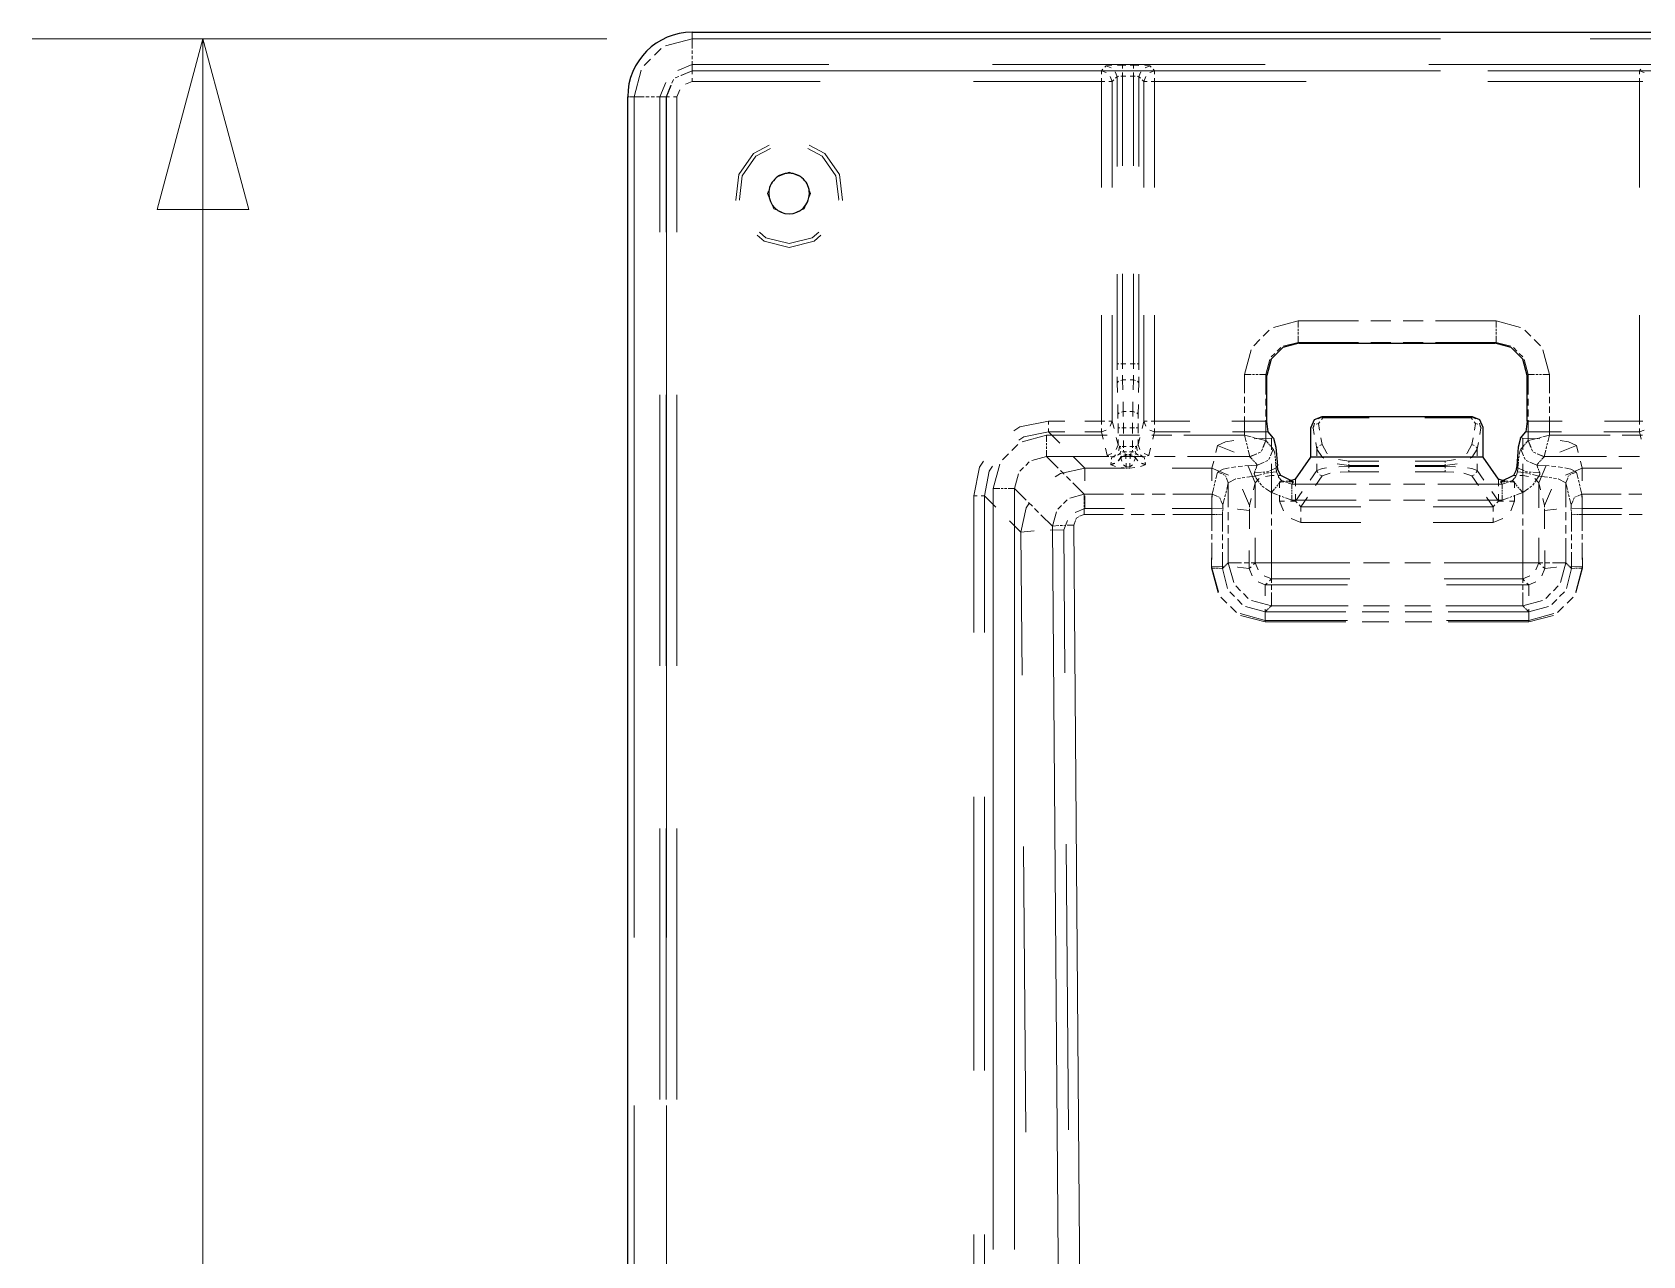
# Model space of a CAD drawing. Header units: millimetres. Extents: x 0 to 1989, y -338 to 950.
# Drawn here: x 6.5 to 156.2, y 786.3 to 900.1 of the extents above; entities that cross this region are included whole.
import ezdxf

# ---------------------------------------------------------------- set-up
doc = ezdxf.new("R2010")
doc.units = ezdxf.units.MM
doc.layers.add('DETAIL', color=8, linetype='Continuous')
doc.layers.add('FINE', color=9, linetype='Continuous')

msp = doc.modelspace()

# ---------------------------------------------------------------- linework, layer by layer
at = {"layer": 'DETAIL', "lineweight": 25}
for p, q in [((67.81, 900.08), (1203.81, 900.08)), ((61.81, 128.08), (61.81, 894.08)), ((124.2, 871.16), (142.42, 871.16)), ((121.22, 863.91), (121.22, 868.18)), ((145.4, 863.91), (145.4, 868.18)), ((121.33, 862.92), (121.22, 863.91)), ((145.4, 863.91), (145.29, 862.92)), ((121.83, 862.34), (121.33, 862.92)), ((125.31, 860.58), (125.31, 863.33)), ((141.31, 860.58), (141.31, 863.33)), ((144.79, 862.34), (145.29, 862.92)), ((123.88, 858.52), (125.31, 860.58)), ((141.31, 860.58), (125.31, 860.58)), ((142.74, 858.52), (141.31, 860.58)), ((123.68, 858.29), (122.5, 858.87)), ((123.88, 858.52), (123.29, 858.34)), ((143.33, 858.34), (142.74, 858.52)), ((144.12, 858.87), (142.94, 858.29))]:
    msp.add_line(p, q, dxfattribs=at)
msp.add_lwpolyline([(67.81, 900.08, 0.41421), (61.81, 894.08)], format="xyb", dxfattribs=at)
msp.add_lwpolyline([(76.81, 883.2, 0.414193), (78.7, 885.08, 0.414234), (76.81, 886.97, 0.414218), (74.92, 885.08, 0.414209)], format="xyb", close=True, dxfattribs=at)
for points in [[(124.2, 871.16), (122.71, 870.76), (121.62, 869.67), (121.22, 868.18)], [(145.4, 868.18), (145, 869.67), (143.91, 870.76), (142.42, 871.16)], [(140.31, 864.33), (126.32, 864.33), (125.6, 864.04), (125.31, 863.33)], [(141.31, 863.33), (141.02, 864.04), (140.31, 864.33)], [(121.83, 862.34), (122.06, 861.49), (122.19, 859.76)], [(144.79, 862.34), (144.56, 861.49), (144.43, 859.76), (144.34, 859.29), (144.12, 858.87)], [(122.5, 858.87), (122.45, 858.96), (122.24, 859.42), (122.19, 859.76)]]:
    msp.add_lwpolyline(points, dxfattribs=at)
at = {"layer": 'FINE', "lineweight": 9}
for p, q in [((67.81, 900.08), (67.81, 899.9)), ((67.81, 899.86), (67.81, 899.8)), ((67.81, 899.76), (67.81, 899.7)), ((67.81, 899.67), (67.81, 899.48)), ((59.87, 899.48), (6.47, 899.48)), ((22.34, 122.68), (22.34, 899.48)), ((64.3, 897.95), (64.91, 898.56)), ((65.33, 898.82), (67.81, 899.48)), ((67.81, 899.48), (137.36, 899.48)), ((67.81, 898.08), (67.81, 898.38)), ((151.27, 899.48), (174.46, 899.48)), ((63.33, 896.98), (63.94, 897.59)), ((67.81, 897.08), (66.48, 896.53)), ((67.81, 897.59), (67.81, 897.89)), ((67.81, 896.49), (67.81, 897.4)), ((67.81, 896.9), (67.81, 897.08)), ((67.81, 897.08), (80.49, 897.08)), ((95.7, 897.08), (121.06, 897.08)), ((106.29, 896.96), (106.15, 896.82)), ((106.74, 896.78), (106.29, 896.96)), ((107.79, 897.01), (107.32, 897)), ((108.12, 897.01), (107.79, 897.01)), ((108.83, 897.01), (108.5, 897.01)), ((109.3, 897), (108.83, 897.01)), ((109.89, 896.78), (110.33, 896.96)), ((110.47, 896.82), (110.33, 896.96)), ((136.27, 897.08), (161.63, 897.08)), ((155.98, 896.65), (155.84, 896.5)), ((62.41, 894.08), (63.07, 896.56)), ((65.36, 895.41), (64.81, 894.08)), ((65.83, 895.15), (65.39, 894.08)), ((65.84, 895.12), (65.41, 894.08)), ((66.07, 895.68), (65.92, 895.33)), ((66.56, 895.97), (66.21, 895.83)), ((67.81, 896.5), (66.74, 896.06)), ((67.81, 896.49), (66.77, 896.06)), ((67.18, 895.24), (67.81, 895.51)), ((137.36, 896.49), (67.81, 896.49)), ((67.81, 895.82), (67.81, 895.51)), ((67.81, 895.51), (79.69, 895.51)), ((105.84, 896.5), (106.28, 896.32)), ((105.84, 895.82), (105.84, 895.51)), ((105.84, 895.51), (106.15, 895.51)), ((106.65, 895.95), (106.84, 895.51)), ((107.29, 895.96), (107.11, 896.4)), ((107.15, 895.82), (107.29, 895.96)), ((107.29, 895.96), (107.45, 895.98)), ((107.29, 895.96), (107.29, 887.61)), ((107.64, 896), (107.79, 896.01)), ((107.79, 896.01), (107.79, 896.32)), ((108.5, 896.01), (108.83, 896.01)), ((108.83, 896.01), (108.83, 896.32)), ((108.83, 896.01), (108.83, 887.65)), ((108.83, 896.01), (108.98, 896)), ((109.17, 895.98), (109.33, 895.96)), ((109.33, 895.96), (109.51, 896.4)), ((109.33, 895.96), (109.47, 895.82)), ((109.33, 887.61), (109.33, 895.96)), ((109.64, 895.65), (109.78, 895.51)), ((109.78, 895.51), (109.97, 895.95)), ((109.78, 895.51), (109.78, 885.63)), ((110.34, 896.32), (110.78, 896.5)), ((110.47, 895.51), (110.78, 895.51)), ((110.78, 895.51), (110.78, 895.82)), ((110.78, 895.51), (124.86, 895.51)), ((110.78, 885.63), (110.78, 895.51)), ((155.84, 896.5), (141.76, 896.5)), ((174.46, 896.49), (151.27, 896.49)), ((155.84, 896.5), (156.28, 896.32)), ((155.84, 895.82), (155.84, 895.51)), ((155.84, 895.51), (156.15, 895.51)), ((61.99, 894.08), (61.81, 894.08)), ((62.09, 894.08), (62.03, 894.08)), ((62.19, 894.08), (62.13, 894.08)), ((63.51, 894.08), (63.82, 894.08)), ((64, 894.08), (64.3, 894.08)), ((64.49, 894.08), (65.41, 894.08)), ((64.81, 894.08), (64.99, 894.08)), ((64.81, 881.48), (64.81, 894.08)), ((65.21, 894.08), (65.39, 894.08)), ((65.39, 894.08), (65.39, 881.48)), ((65.41, 894.08), (65.41, 815.92)), ((66.39, 894.08), (66.07, 894.08)), ((66.39, 894.08), (66.65, 894.71)), ((66.39, 881.48), (66.39, 894.08)), ((76.81, 887.08), (75.63, 886.59)), ((77.99, 886.59), (76.81, 887.08)), ((107.29, 877.59), (107.29, 869.25)), ((107.79, 869.25), (107.79, 877.61)), ((108.83, 877.61), (108.83, 869.25)), ((109.33, 869.25), (109.33, 877.59)), ((106.84, 863.91), (106.84, 873.78)), ((109.78, 873.78), (109.78, 863.91)), ((121.83, 872.63), (124.11, 873.24)), ((124.11, 873.24), (124.11, 872.63)), ((124.11, 873.24), (129.74, 873.24)), ((130.87, 873.24), (132.75, 873.24)), ((133.87, 873.24), (135.75, 873.24)), ((136.88, 873.24), (142.51, 873.24)), ((142.51, 873.24), (142.51, 872.63)), ((142.51, 873.24), (144.8, 872.63)), ((119.99, 870.94), (120.55, 871.5)), ((120.88, 871.83), (121.44, 872.39)), ((124.11, 871.25), (122.73, 870.9)), ((124.11, 872.51), (124.11, 872.3)), ((124.11, 872.18), (124.11, 871.98)), ((124.11, 871.86), (124.11, 871.25)), ((124.13, 871.22), (124.11, 871.25)), ((129.74, 871.25), (124.11, 871.25)), ((124.15, 871.21), (124.14, 871.22)), ((124.16, 871.19), (124.16, 871.2)), ((124.2, 871.16), (124.17, 871.19)), ((132.75, 871.25), (130.87, 871.25)), ((135.75, 871.25), (133.87, 871.25)), ((142.51, 871.25), (136.88, 871.25)), ((142.45, 871.19), (142.42, 871.16)), ((142.47, 871.2), (142.46, 871.19)), ((142.48, 871.22), (142.47, 871.21)), ((142.51, 871.25), (142.49, 871.22)), ((142.51, 872.51), (142.51, 872.3)), ((142.51, 872.18), (142.51, 871.98)), ((142.51, 871.86), (142.51, 871.25)), ((143.89, 870.9), (142.51, 871.25)), ((145.18, 872.39), (145.74, 871.83)), ((146.07, 871.5), (146.63, 870.94)), ((119.14, 868.27), (119.75, 870.56)), ((121.96, 870.22), (121.62, 869.89)), ((122.5, 870.76), (122.16, 870.42)), ((144.46, 870.42), (144.13, 870.76)), ((145, 869.89), (144.66, 870.22)), ((146.87, 870.56), (147.48, 868.27)), ((107.29, 869.25), (107.3, 868.7)), ((107.64, 869.25), (107.79, 869.25)), ((107.8, 868.78), (107.79, 869.25)), ((108.12, 869.25), (107.79, 869.25)), ((107.81, 867.75), (107.8, 868.21)), ((108.83, 869.25), (108.5, 869.25)), ((108.82, 868.21), (108.81, 867.75)), ((108.83, 869.25), (108.82, 868.78)), ((108.83, 869.25), (108.98, 869.25)), ((109.32, 868.7), (109.33, 869.25)), ((119.14, 868.27), (119.75, 868.27)), ((119.14, 866.54), (119.14, 868.27)), ((119.87, 868.27), (120.08, 868.27)), ((120.2, 868.27), (120.4, 868.27)), ((120.52, 868.27), (121.13, 868.27)), ((121.48, 869.65), (121.13, 868.27)), ((121.13, 868.27), (121.16, 868.25)), ((121.13, 868.27), (121.13, 866.39)), ((121.16, 868.24), (121.17, 868.23)), ((121.18, 868.23), (121.19, 868.22)), ((121.19, 868.21), (121.22, 868.18)), ((145.49, 868.27), (145.14, 869.65)), ((145.4, 868.18), (145.43, 868.21)), ((145.43, 868.22), (145.44, 868.23)), ((145.45, 868.23), (145.46, 868.24)), ((145.46, 868.25), (145.49, 868.27)), ((145.49, 868.27), (146.1, 868.27)), ((145.49, 866.39), (145.49, 868.27)), ((146.22, 868.27), (146.42, 868.27)), ((146.54, 868.27), (146.75, 868.27)), ((146.87, 868.27), (147.48, 868.27)), ((147.48, 868.27), (147.48, 866.54)), ((107.3, 868.04), (107.31, 867.5)), ((107.31, 867.5), (107.43, 867.63)), ((107.31, 867.5), (107.33, 866.58)), ((107.63, 867.71), (107.81, 867.75)), ((108.81, 867.75), (108.99, 867.71)), ((109.19, 867.63), (109.31, 867.5)), ((64.81, 841.17), (64.81, 866.36)), ((65.39, 866.36), (65.39, 841.17)), ((66.39, 841.17), (66.39, 866.36)), ((107.35, 865.48), (107.37, 864.56)), ((108.77, 865.73), (108.75, 864.81)), ((119.14, 865.61), (119.14, 866.19)), ((119.14, 864.69), (119.14, 865.27)), ((121.13, 866.01), (121.13, 865.38)), ((145.49, 865.38), (145.49, 866.01)), ((147.48, 866.19), (147.48, 865.61)), ((147.48, 865.27), (147.48, 864.69)), ((100.91, 863.6), (100.91, 863.91)), ((102.45, 863.91), (100.91, 863.91)), ((105.84, 863.91), (105.84, 863.6)), ((105.84, 863.91), (106.15, 863.91)), ((106.65, 863.47), (106.84, 863.91)), ((107.01, 863.23), (106.84, 863.91)), ((107.37, 864.56), (107.49, 864.7)), ((107.37, 864.56), (107.37, 864.17)), ((107.38, 863.7), (107.38, 863.31)), ((107.69, 864.77), (107.87, 864.81)), ((107.87, 864.34), (107.87, 864.81)), ((107.88, 863.31), (107.88, 863.78)), ((108.75, 864.81), (108.48, 864.81)), ((108.74, 863.78), (108.74, 863.31)), ((108.75, 864.81), (108.75, 864.34)), ((108.75, 864.81), (108.93, 864.77)), ((109.13, 864.7), (109.25, 864.56)), ((109.78, 863.91), (109.61, 863.23)), ((109.78, 863.91), (109.97, 863.47)), ((110.47, 863.91), (110.78, 863.91)), ((110.78, 863.6), (110.78, 863.91)), ((121.22, 863.91), (117.96, 863.91)), ((119.14, 862.61), (119.14, 864.34)), ((121.13, 865), (121.13, 864.37)), ((126.01, 863.71), (125.81, 863.64)), ((125.99, 864.13), (126.42, 864.32)), ((126.14, 863.87), (126.01, 863.71)), ((126.11, 863.1), (126.01, 863.71)), ((126.42, 864.23), (126.29, 864.07)), ((126.35, 864.33), (126.32, 864.33)), ((126.42, 864.32), (126.39, 864.32)), ((130.73, 864.32), (126.42, 864.32)), ((126.42, 864.23), (126.42, 864.25)), ((126.42, 864.23), (130.73, 864.23)), ((140.2, 864.32), (135.89, 864.32)), ((135.89, 864.23), (140.2, 864.23)), ((140.23, 864.32), (140.2, 864.32)), ((140.63, 864.13), (140.2, 864.32)), ((140.2, 864.23), (140.2, 864.25)), ((140.33, 864.07), (140.2, 864.23)), ((140.31, 864.33), (140.27, 864.33)), ((140.61, 863.71), (140.48, 863.87)), ((140.61, 863.71), (140.51, 863.1)), ((140.81, 863.64), (140.61, 863.71)), ((141.11, 863.31), (140.97, 863.75)), ((148.66, 863.91), (145.4, 863.91)), ((145.49, 864.37), (145.49, 865)), ((155.84, 863.91), (155.84, 863.6)), ((155.84, 863.91), (156.15, 863.91)), ((98.47, 862), (100.74, 862.61)), ((100.74, 862.61), (100.74, 862)), ((100.74, 862.61), (106.38, 862.61)), ((100.91, 862.92), (100.91, 863.23)), ((101.97, 861.87), (100.91, 862.92)), ((100.91, 862.92), (102.45, 862.92)), ((104.3, 862.92), (105.84, 862.92)), ((105.84, 863.23), (105.84, 862.92)), ((105.84, 862.92), (106.28, 863.1)), ((105.84, 862.92), (106.01, 862.24)), ((107.38, 861.72), (107.21, 862.41)), ((107.38, 863.31), (107.38, 862.81)), ((107.38, 862.22), (107.38, 861.72)), ((107.5, 862.61), (109.38, 862.61)), ((107.88, 863.31), (107.72, 863.31)), ((107.88, 862.77), (107.88, 863.31)), ((107.88, 863.31), (108.15, 863.31)), ((108.47, 863.31), (108.74, 863.31)), ((108.74, 863.31), (108.74, 862.77)), ((108.74, 863.31), (108.9, 863.31)), ((109.41, 862.41), (109.24, 861.72)), ((109.24, 861.72), (109.24, 862.22)), ((110.34, 863.1), (110.78, 862.92)), ((110.51, 862.61), (112.38, 862.61)), ((110.61, 862.24), (110.78, 862.92)), ((110.78, 862.92), (110.78, 863.23)), ((110.78, 862.92), (114.08, 862.92)), ((113.51, 862.61), (119.14, 862.61)), ((118.03, 862.92), (121.33, 862.92)), ((119.14, 862.61), (119.75, 862.46)), ((119.14, 862.61), (119.3, 862)), ((119.87, 862.42), (120.07, 862.37)), ((121.63, 862.34), (120.04, 862.28)), ((120.2, 862.34), (120.4, 862.29)), ((120.52, 862.26), (121.12, 862.11)), ((121.63, 862.34), (121.63, 861.26)), ((121.69, 862.34), (121.63, 862.34)), ((121.83, 862.34), (121.77, 862.34)), ((125.31, 863.33), (125.37, 863.32)), ((126.35, 861.74), (126.24, 862.36)), ((140.38, 862.36), (140.27, 861.74)), ((141, 862.69), (141.11, 863.31)), ((141.11, 863.31), (141.01, 863.49)), ((141.11, 863.31), (141.17, 863.31)), ((141.25, 863.32), (141.31, 863.33)), ((144.85, 862.34), (144.79, 862.34)), ((144.99, 862.34), (144.93, 862.34)), ((144.99, 862.34), (144.99, 861.26)), ((146.58, 862.28), (144.99, 862.34)), ((145.29, 862.92), (148.59, 862.92)), ((146.22, 862.29), (146.43, 862.34)), ((146.55, 862.37), (146.75, 862.42)), ((146.87, 862.46), (147.48, 862.61)), ((147.32, 862), (147.48, 862.61)), ((152.54, 862.92), (155.84, 862.92)), ((154.24, 862.61), (156.11, 862.61)), ((155.84, 863.23), (155.84, 862.92)), ((155.84, 862.92), (156.28, 863.1)), ((155.84, 862.92), (156.01, 862.24)), ((96.63, 860.32), (97.19, 860.88)), ((97.52, 861.21), (98.08, 861.76)), ((100.74, 861.88), (100.74, 861.68)), ((100.74, 861.56), (100.74, 861.35)), ((100.74, 861.23), (100.74, 860.63)), ((106.21, 861.42), (106.38, 860.73)), ((106.38, 860.73), (106.82, 860.92)), ((106.38, 860.73), (106.51, 860.69)), ((107.2, 861.29), (107.38, 861.72)), ((107.43, 861.68), (107.38, 861.72)), ((107.53, 861.58), (107.48, 861.63)), ((107.64, 861.58), (107.53, 861.58)), ((107.65, 860.99), (107.54, 860.92)), ((107.57, 860.79), (107.54, 860.92)), ((107.88, 861.58), (107.77, 861.58)), ((107.91, 861.08), (107.79, 861.06)), ((107.89, 861.43), (107.88, 861.58)), ((107.91, 861.08), (107.9, 861.24)), ((107.97, 861), (107.91, 861.08)), ((107.91, 861.08), (108.16, 861.08)), ((108.08, 860.83), (107.91, 860.77)), ((107.92, 860.72), (108.08, 860.76)), ((108.08, 860.83), (108.03, 860.91)), ((108.23, 860.83), (108.08, 860.83)), ((108.08, 860.83), (108.08, 860.81)), ((108.08, 860.78), (108.08, 860.76)), ((108.11, 860.42), (108.08, 860.76)), ((108.08, 860.76), (108.23, 860.76)), ((108.54, 860.83), (108.39, 860.83)), ((108.39, 860.76), (108.54, 860.76)), ((108.46, 861.08), (108.71, 861.08)), ((108.74, 861.58), (108.47, 861.58)), ((108.54, 860.76), (108.52, 860.42)), ((108.59, 860.91), (108.54, 860.83)), ((108.71, 860.77), (108.54, 860.83)), ((108.54, 860.83), (108.54, 860.81)), ((108.54, 860.78), (108.54, 860.76)), ((108.7, 860.72), (108.54, 860.76)), ((108.71, 861.08), (108.65, 861)), ((108.72, 861.24), (108.71, 861.08)), ((108.83, 861.06), (108.71, 861.08)), ((108.74, 861.58), (108.73, 861.43)), ((108.74, 862.12), (108.74, 861.58)), ((108.74, 861.58), (108.85, 861.58)), ((109.08, 860.92), (108.97, 860.99)), ((108.98, 861.58), (109.09, 861.58)), ((109.08, 860.92), (109.05, 860.79)), ((109.14, 861.63), (109.09, 861.58)), ((109.24, 861.72), (109.19, 861.68)), ((109.24, 861.72), (109.42, 861.29)), ((109.8, 860.92), (110.24, 860.73)), ((110.11, 860.69), (110.24, 860.73)), ((110.24, 860.73), (110.41, 861.42)), ((116.63, 861.66), (116.47, 861)), ((116.63, 861.66), (118.17, 861.03)), ((119.33, 861.88), (119.38, 861.68)), ((119.41, 861.56), (119.46, 861.35)), ((119.49, 861.23), (119.64, 860.63)), ((119.64, 860.63), (120.28, 860.9)), ((120.28, 860.9), (119.64, 860.62)), ((120.4, 860.95), (120.62, 861.04)), ((120.62, 861.04), (120.41, 860.95)), ((120.71, 861.13), (120.8, 861.35)), ((120.8, 861.34), (120.71, 861.13)), ((121.13, 862.11), (120.86, 861.47)), ((121.13, 862.11), (121.13, 862.11)), ((121.38, 861.82), (121.45, 861.74)), ((121.49, 861.69), (121.56, 861.61)), ((121.81, 861.33), (121.54, 860.69)), ((121.6, 861.57), (121.81, 861.33)), ((125.96, 861.52), (125.86, 861.33)), ((126.35, 861.74), (126.15, 861.67)), ((140.47, 861.67), (140.27, 861.74)), ((140.76, 861.33), (140.66, 861.52)), ((140.76, 861.33), (140.87, 861.95)), ((140.76, 860.7), (140.76, 861.33)), ((144.62, 860.52), (144.65, 860.7)), ((144.81, 861.33), (145.02, 861.57)), ((145.08, 860.69), (144.81, 861.33)), ((145.06, 861.61), (145.13, 861.69)), ((145.17, 861.74), (145.24, 861.82)), ((145.49, 862.11), (145.49, 862.11)), ((145.49, 862.11), (145.5, 862.11)), ((145.76, 861.47), (145.49, 862.11)), ((145.91, 861.13), (145.82, 861.35)), ((145.91, 861.13), (145.82, 861.34)), ((146.22, 860.95), (146, 861.04)), ((146.21, 860.95), (146, 861.04)), ((146.98, 860.63), (146.34, 860.9)), ((146.98, 860.62), (146.34, 860.9)), ((146.98, 860.63), (147.13, 861.23)), ((147.16, 861.35), (147.21, 861.56)), ((147.24, 861.68), (147.29, 861.88)), ((149.99, 861.66), (148.45, 861.03)), ((150.15, 861), (149.99, 861.66)), ((95.79, 857.66), (96.4, 859.93)), ((98.6, 859.6), (98.26, 859.27)), ((99.13, 860.14), (98.8, 859.8)), ((100.74, 860.63), (99.37, 860.28)), ((102.03, 859.34), (102.38, 858.98)), ((104.29, 859.54), (103.23, 860.6)), ((104.29, 858.38), (104.29, 859.54)), ((107.98, 859.54), (104.29, 859.54)), ((106.67, 860.64), (106.8, 860.6)), ((106.73, 860.12), (106.7, 859.91)), ((106.7, 859.91), (107.05, 860.01)), ((106.7, 859.91), (106.71, 859.89)), ((106.72, 859.88), (106.73, 859.87)), ((106.73, 859.87), (107.07, 859.98)), ((106.73, 859.87), (107.16, 859.7)), ((106.8, 860.6), (106.77, 860.38)), ((107.39, 860.24), (107.62, 860.52)), ((107.41, 860.22), (107.63, 860.5)), ((107.62, 860.52), (107.6, 860.64)), ((107.74, 860.66), (107.62, 860.52)), ((107.63, 860.51), (107.62, 860.52)), ((107.63, 860.5), (107.75, 860.62)), ((107.63, 860.5), (107.63, 860.51)), ((107.75, 860.21), (107.63, 860.5)), ((109.61, 860.63), (107.68, 860.63)), ((107.69, 859.6), (108.15, 859.55)), ((108.15, 859.67), (107.9, 859.87)), ((108.15, 859.67), (108.13, 860.01)), ((108.15, 859.63), (108.15, 859.67)), ((108.25, 859.67), (108.15, 859.67)), ((108.15, 859.55), (108.15, 859.59)), ((108.15, 859.55), (108.25, 859.55)), ((108.37, 859.55), (108.47, 859.55)), ((108.72, 859.87), (108.47, 859.67)), ((108.47, 859.63), (108.47, 859.67)), ((108.47, 859.55), (108.93, 859.6)), ((108.47, 859.55), (108.47, 859.59)), ((108.99, 860.5), (108.87, 860.62)), ((108.99, 860.5), (108.87, 860.21)), ((109, 860.52), (108.88, 860.66)), ((108.99, 860.51), (108.99, 860.5)), ((109.21, 860.22), (108.99, 860.5)), ((109.02, 860.64), (109, 860.52)), ((109, 860.52), (109.23, 860.24)), ((109, 860.52), (109, 860.51)), ((109.46, 859.7), (109.89, 859.87)), ((109.89, 859.87), (109.55, 859.98)), ((109.57, 860.01), (109.92, 859.91)), ((109.82, 860.6), (109.95, 860.64)), ((109.85, 860.38), (109.82, 860.6)), ((109.92, 859.91), (109.89, 860.12)), ((109.89, 859.87), (109.9, 859.88)), ((109.92, 859.89), (109.92, 859.91)), ((112.7, 860.63), (110.77, 860.63)), ((116.11, 859.54), (112.42, 859.54)), ((119.64, 860.63), (113.85, 860.63)), ((116.27, 860.21), (116.11, 859.54)), ((116.11, 859.54), (117.65, 858.91)), ((116.48, 858.56), (116.63, 859.19)), ((116.63, 859.19), (117.07, 859.01)), ((117.94, 859.61), (118.32, 859.68)), ((118.55, 859.71), (118.94, 859.74)), ((119.17, 859.76), (120.33, 859.84)), ((119.49, 859.73), (120.13, 858.2)), ((119.85, 860.38), (119.64, 860.62)), ((119.96, 860.26), (119.89, 860.34)), ((120.07, 860.13), (120, 860.21)), ((120.33, 859.84), (120.12, 860.08)), ((120.15, 859.39), (120.17, 859.46)), ((120.96, 860.11), (120.33, 859.84)), ((121.04, 859.19), (120.83, 859.18)), ((121.31, 860.26), (121.09, 860.17)), ((121.49, 860.56), (121.4, 860.35)), ((122.07, 859.59), (121.5, 859.29)), ((122.12, 859.2), (121.5, 859.14)), ((121.63, 859.96), (121.63, 858.87)), ((122.01, 860.42), (122.02, 860.24)), ((122.11, 859.64), (122.07, 859.59)), ((122.08, 859.45), (122.09, 859.41)), ((122.09, 859.38), (122.1, 859.34)), ((122.1, 859.32), (122.12, 859.2)), ((122.13, 859.67), (122.11, 859.65)), ((122.12, 859.2), (122.23, 858.94)), ((122.15, 859.7), (122.13, 859.68)), ((122.19, 859.76), (122.15, 859.71)), ((125.86, 859.32), (125.24, 858.44)), ((125.86, 859.95), (125.86, 859.32)), ((125.95, 859.11), (125.86, 859.32)), ((127.74, 859.95), (128.83, 859.79)), ((128.83, 860.2), (127.87, 860.37)), ((128.83, 859.71), (127.89, 859.68)), ((128.04, 859.17), (128.83, 859.22)), ((131.63, 860.2), (128.83, 860.2)), ((128.83, 860.08), (128.83, 860.2)), ((128.83, 859.79), (128.83, 859.92)), ((128.83, 859.71), (128.83, 859.74)), ((131.63, 859.71), (128.83, 859.71)), ((128.83, 859.56), (128.83, 859.71)), ((128.83, 859.22), (128.83, 859.37)), ((128.83, 859.22), (131.63, 859.22)), ((137.79, 860.2), (134.99, 860.2)), ((134.99, 859.79), (137.79, 859.79)), ((137.79, 859.71), (134.99, 859.71)), ((134.99, 859.22), (137.79, 859.22)), ((138.75, 860.37), (137.79, 860.2)), ((137.79, 860.08), (137.79, 860.2)), ((137.79, 859.79), (138.89, 859.95)), ((137.79, 859.79), (137.79, 859.92)), ((137.79, 859.79), (137.79, 859.77)), ((137.79, 859.74), (137.79, 859.71)), ((138.73, 859.68), (137.79, 859.71)), ((137.79, 859.56), (137.79, 859.71)), ((137.79, 859.22), (137.79, 859.37)), ((137.79, 859.22), (138.58, 859.17)), ((140.67, 859.11), (140.76, 859.32)), ((140.76, 859.32), (140.76, 859.95)), ((141.38, 858.44), (140.76, 859.32)), ((144.4, 858.93), (144.5, 859.2)), ((144.47, 859.71), (144.43, 859.76)), ((144.49, 859.68), (144.48, 859.7)), ((144.51, 859.65), (144.5, 859.67)), ((144.5, 859.2), (145.12, 859.14)), ((144.55, 859.59), (144.51, 859.64)), ((144.52, 859.34), (144.53, 859.38)), ((145.12, 859.29), (144.55, 859.59)), ((144.99, 859.96), (144.99, 858.87)), ((145.22, 860.35), (145.13, 860.56)), ((145.53, 860.17), (145.32, 860.26)), ((145.79, 859.18), (145.58, 859.19)), ((146.29, 859.84), (145.66, 860.11)), ((146.4, 859.58), (146.43, 859.51)), ((147.13, 859.73), (146.49, 858.2)), ((146.62, 860.21), (146.55, 860.13)), ((146.73, 860.34), (146.66, 860.26)), ((146.98, 860.62), (146.77, 860.38)), ((152.77, 860.63), (146.98, 860.63)), ((147.68, 859.74), (148.07, 859.71)), ((148.3, 859.68), (148.68, 859.61)), ((150.51, 859.54), (148.97, 858.91)), ((149.56, 859.01), (149.99, 859.19)), ((149.99, 859.19), (150.14, 858.56)), ((150.51, 859.54), (150.35, 860.21)), ((154.21, 859.54), (150.51, 859.54)), ((155.85, 860.63), (153.92, 860.63)), ((98.12, 859.03), (97.77, 857.66)), ((102.6, 858.77), (102.96, 858.41)), ((103.17, 858.2), (104.24, 857.13)), ((116.12, 857.13), (116.28, 857.76)), ((116.31, 857.88), (116.36, 858.09)), ((116.39, 858.22), (116.45, 858.43)), ((117.15, 858.97), (117.29, 858.91)), ((117.36, 858.85), (117.42, 858.71)), ((117.45, 858.63), (117.63, 858.2)), ((118.34, 858.57), (117.63, 858.2)), ((118.76, 858.63), (118.5, 858.59)), ((119.18, 858.69), (118.92, 858.65)), ((120.13, 858.82), (119.34, 858.71)), ((119.97, 857.53), (120.13, 858.2)), ((120.7, 859.17), (120.05, 859.13)), ((120.07, 858.92), (120.05, 858.96)), ((120.73, 858.97), (120.13, 858.82)), ((120.13, 858.2), (120.5, 858.59)), ((120.13, 855.87), (120.13, 858.2)), ((120.71, 857.98), (120.57, 858.15)), ((120.97, 857.74), (120.79, 857.87)), ((121.06, 859.05), (120.86, 859)), ((121.1, 858.77), (121.63, 858.87)), ((121.38, 859.12), (121.18, 859.08)), ((121.63, 858.87), (121.63, 856.34)), ((121.63, 858.87), (121.9, 858.87)), ((122.07, 857.8), (121.98, 857.69)), ((122.23, 857.99), (122.13, 857.87)), ((122.23, 858.87), (122.5, 858.87)), ((122.25, 858.88), (122.28, 858.79)), ((122.57, 858.4), (122.28, 858.06)), ((122.67, 858.31), (122.39, 858.29)), ((122.79, 858.29), (122.39, 858.29)), ((122.39, 858.29), (122.39, 857.72)), ((122.57, 858.4), (122.87, 858.3)), ((122.92, 858.28), (123.02, 858.24)), ((123.29, 858.34), (123.01, 858.33)), ((123.08, 858.22), (123.18, 858.19)), ((123.24, 858.17), (123.53, 858.07)), ((123.68, 858.29), (123.28, 858.29)), ((123.53, 858.07), (123.57, 858.14)), ((123.53, 858.07), (123.53, 857.61)), ((123.53, 858.07), (129.52, 858.07)), ((123.58, 858.15), (123.6, 858.17)), ((123.61, 858.19), (123.63, 858.21)), ((123.63, 858.22), (123.68, 858.29)), ((123.88, 857.88), (123.88, 858.52)), ((125.73, 857.94), (126.35, 858.83)), ((126.35, 858.83), (126.14, 858.92)), ((126.35, 858.83), (127.1, 859.08)), ((130.71, 858.07), (132.71, 858.07)), ((133.91, 858.07), (135.91, 858.07)), ((137.1, 858.07), (143.09, 858.07)), ((139.52, 859.08), (140.27, 858.83)), ((140.27, 858.83), (140.48, 858.92)), ((140.27, 858.83), (140.89, 857.94)), ((142.74, 858.52), (142.74, 857.88)), ((142.94, 858.29), (142.99, 858.22)), ((143.34, 858.29), (142.94, 858.29)), ((143, 858.21), (143.01, 858.19)), ((143.02, 858.17), (143.04, 858.15)), ((143.05, 858.14), (143.09, 858.07)), ((143.09, 858.07), (143.39, 858.17)), ((143.09, 858.07), (143.09, 857.61)), ((143.61, 858.33), (143.33, 858.34)), ((143.44, 858.19), (143.54, 858.22)), ((143.6, 858.24), (143.7, 858.28)), ((144.23, 858.29), (143.83, 858.29)), ((144.23, 858.29), (143.95, 858.31)), ((144.05, 858.4), (144.34, 858.06)), ((144.12, 858.87), (144.39, 858.87)), ((144.23, 857.72), (144.23, 858.29)), ((144.27, 858.66), (144.32, 858.74)), ((144.35, 858.79), (144.38, 858.88)), ((144.39, 857.99), (144.49, 857.87)), ((144.55, 857.8), (144.64, 857.69)), ((144.72, 858.87), (144.99, 858.87)), ((144.99, 858.87), (145.52, 858.77)), ((144.99, 856.34), (144.99, 858.87)), ((145.24, 859.12), (145.44, 859.08)), ((145.56, 859.05), (145.76, 859)), ((145.82, 857.89), (145.64, 857.75)), ((145.89, 858.97), (146.49, 858.82)), ((146.57, 859.13), (145.92, 859.17)), ((146.49, 858.82), (146.12, 858.26)), ((146.12, 858.59), (146.49, 858.2)), ((147.28, 858.71), (146.49, 858.82)), ((146.49, 858.2), (146.49, 855.87)), ((146.49, 858.2), (146.65, 857.53)), ((146.57, 858.96), (146.56, 858.92)), ((146.58, 859.01), (146.57, 858.97)), ((147.7, 858.65), (147.44, 858.69)), ((148.12, 858.59), (147.86, 858.63)), ((148.99, 858.2), (148.28, 858.57)), ((148.99, 858.2), (149.17, 858.63)), ((149.14, 857.57), (148.99, 858.2)), ((148.99, 858.2), (148.99, 855.92)), ((149.2, 858.71), (149.26, 858.85)), ((149.33, 858.91), (149.47, 858.97)), ((150.17, 858.43), (150.23, 858.22)), ((150.26, 858.09), (150.31, 857.88)), ((150.34, 857.76), (150.5, 857.13)), ((94.29, 856.98), (93.98, 856.98)), ((93.98, 856.98), (93.98, 844.26)), ((94.97, 856.98), (94.66, 856.98)), ((94.97, 856.98), (96.03, 855.92)), ((94.97, 844.26), (94.97, 856.98)), ((95.79, 857.66), (96.4, 857.66)), ((95.79, 786.93), (95.79, 857.66)), ((96.52, 857.66), (96.72, 857.66)), ((96.84, 857.66), (97.04, 857.66)), ((97.16, 857.66), (97.77, 857.66)), ((99.42, 856.01), (99.06, 856.37)), ((102.32, 856.27), (102.66, 856.6)), ((102.89, 856.75), (104.24, 857.13)), ((104.24, 856.55), (104.24, 857.13)), ((104.24, 857.13), (107.88, 857.13)), ((104.24, 856.25), (104.24, 856.44)), ((104.29, 855.81), (104.29, 856.98)), ((108.61, 857.13), (109.82, 857.13)), ((110.55, 857.13), (111.76, 857.13)), ((112.49, 857.13), (116.12, 857.13)), ((116.1, 856.98), (116.09, 855.81)), ((116.1, 856.55), (116.12, 857.13)), ((116.1, 856.25), (116.1, 856.44)), ((116.12, 857.13), (116.55, 856.95)), ((116.64, 856.91), (116.78, 856.85)), ((116.84, 856.79), (116.91, 856.65)), ((116.94, 856.56), (117.12, 856.14)), ((117.28, 856.77), (117.12, 856.14)), ((117.36, 857.1), (117.31, 856.89)), ((117.45, 857.44), (117.39, 857.23)), ((118.96, 857.61), (119.61, 856.08)), ((119.61, 856.08), (119.77, 856.74)), ((121.63, 857.28), (121.08, 857.66)), ((121.92, 857.62), (121.63, 857.28)), ((122.21, 857.07), (121.63, 857.28)), ((121.63, 857.28), (121.63, 855.28)), ((122.52, 856.95), (122.33, 857.02)), ((122.39, 856.48), (122.85, 856.48)), ((122.83, 856.84), (122.64, 856.91)), ((123.53, 856.59), (122.95, 856.8)), ((123.41, 856.48), (123.88, 856.48)), ((123.53, 857.52), (123.53, 857.37)), ((123.53, 857.28), (123.53, 857.13)), ((123.53, 857.04), (123.53, 856.59)), ((129.52, 856.59), (123.53, 856.59)), ((124.49, 857.37), (123.88, 856.48)), ((123.88, 856.48), (123.88, 857.12)), ((124.03, 856.32), (123.88, 856.48)), ((124.36, 855.97), (124.98, 856.86)), ((132.71, 856.59), (130.71, 856.59)), ((135.91, 856.59), (133.91, 856.59)), ((143.09, 856.59), (137.1, 856.59)), ((142.74, 856.48), (142.13, 857.37)), ((142.74, 856.48), (142.59, 856.32)), ((142.74, 857.12), (142.74, 856.48)), ((142.74, 856.48), (143.21, 856.48)), ((143.09, 857.52), (143.09, 857.37)), ((143.09, 857.28), (143.09, 857.13)), ((143.09, 857.04), (143.09, 856.59)), ((143.67, 856.8), (143.09, 856.59)), ((143.77, 856.48), (144.23, 856.48)), ((143.98, 856.91), (143.79, 856.84)), ((143.88, 855.6), (144.23, 856.48)), ((144.29, 857.02), (144.1, 856.95)), ((144.23, 856.48), (144.23, 857.05)), ((144.99, 857.28), (144.41, 857.07)), ((144.7, 857.62), (144.99, 857.28)), ((145.53, 857.67), (144.99, 857.28)), ((144.99, 855.28), (144.99, 857.28)), ((146.85, 856.74), (147.01, 856.08)), ((147.66, 857.61), (147.01, 856.08)), ((149.23, 857.23), (149.17, 857.44)), ((149.31, 856.89), (149.26, 857.1)), ((149.5, 856.14), (149.34, 856.77)), ((149.5, 856.14), (149.68, 856.56)), ((149.72, 856.65), (149.78, 856.79)), ((149.84, 856.85), (149.98, 856.91)), ((150.07, 856.95), (150.5, 857.13)), ((150.5, 857.13), (150.52, 856.55)), ((150.5, 857.13), (154.13, 857.13)), ((150.52, 856.44), (150.52, 856.25)), ((150.53, 855.81), (150.53, 856.98)), ((154.86, 857.13), (156.07, 857.13)), ((99.99, 855.44), (99.63, 855.79)), ((101.28, 854.15), (101.65, 855.5)), ((101.79, 855.74), (102.13, 856.07)), ((102.33, 853.81), (102.68, 854.69)), ((103.43, 854.69), (103.26, 854.26)), ((103.41, 855.44), (104.29, 855.81)), ((103.53, 854.92), (103.47, 854.78)), ((103.73, 855.04), (103.58, 854.98)), ((104.24, 855.26), (103.81, 855.08)), ((104.24, 855.94), (104.24, 856.13)), ((104.24, 855.26), (104.24, 855.83)), ((107.87, 855.26), (104.24, 855.26)), ((104.29, 855.81), (107.98, 855.81)), ((109.8, 855.26), (108.6, 855.26)), ((111.74, 855.26), (110.53, 855.26)), ((112.4, 855.81), (116.09, 855.81)), ((116.09, 855.26), (112.47, 855.26)), ((116.09, 855.26), (116.1, 855.83)), ((117.19, 855.78), (116.09, 855.81)), ((116.09, 855.81), (116.09, 854.12)), ((116.09, 855.26), (116.4, 855.25)), ((116.09, 853.73), (116.09, 855.26)), ((116.1, 855.94), (116.1, 856.13)), ((116.46, 855.25), (116.56, 855.25)), ((116.62, 855.25), (116.73, 855.24)), ((116.79, 855.24), (117.09, 855.2)), ((117.1, 855.49), (117.09, 855.2)), ((117.09, 855.2), (117.09, 853.67)), ((117.11, 855.64), (117.1, 855.54)), ((117.12, 856.14), (117.11, 855.85)), ((117.11, 855.79), (117.11, 855.7)), ((117.63, 854.71), (117.63, 855.46)), ((119.6, 855.93), (119.61, 856.08)), ((121.63, 854.88), (121.63, 854.22)), ((123.48, 854.86), (124.36, 854.49)), ((124.36, 855.97), (124.21, 856.13)), ((124.36, 855.97), (124.36, 855.51)), ((129.95, 855.97), (124.36, 855.97)), ((124.36, 854.95), (124.36, 854.49)), ((142.41, 856.13), (142.26, 855.97)), ((142.26, 855.97), (142.26, 855.51)), ((142.26, 854.95), (142.26, 854.49)), ((142.26, 854.49), (143.14, 854.86)), ((144.99, 854.22), (144.99, 854.88)), ((147.01, 856.08), (147.02, 855.93)), ((147.02, 855.76), (147.03, 855.61)), ((147.03, 855.61), (147.03, 853.92)), ((148.99, 855.46), (148.99, 854.71)), ((149.43, 855.78), (150.53, 855.81)), ((149.51, 855.85), (149.5, 856.14)), ((149.51, 855.7), (149.51, 855.79)), ((149.52, 855.54), (149.51, 855.64)), ((149.53, 855.2), (149.52, 855.49)), ((149.53, 855.2), (149.83, 855.24)), ((149.53, 853.67), (149.53, 855.2)), ((149.89, 855.24), (150, 855.25)), ((150.06, 855.25), (150.16, 855.25)), ((150.22, 855.25), (150.53, 855.26)), ((150.52, 856.13), (150.52, 855.94)), ((150.52, 855.83), (150.53, 855.26)), ((154.16, 855.26), (150.53, 855.26)), ((150.53, 855.26), (150.53, 853.73)), ((156.09, 855.26), (154.88, 855.26)), ((97.3, 854.65), (98.36, 853.59)), ((99.6, 853.73), (98.36, 853.59)), ((98.36, 853.59), (98.47, 840.31)), ((102.33, 853.81), (101.08, 853.78)), ((101.88, 854.21), (101.28, 854.15)), ((102.21, 854.23), (102, 854.22)), ((102.53, 854.24), (102.33, 854.23)), ((102.43, 840.54), (102.33, 853.81)), ((103.26, 854.26), (102.65, 854.24)), ((103.26, 854.26), (104.09, 750.07)), ((116.09, 852.91), (116.09, 853.42)), ((117.09, 853.37), (117.09, 852.86)), ((117.63, 853.49), (117.63, 854.25)), ((121.63, 853.82), (121.63, 853.15)), ((121.63, 853.29), (121.63, 850.76)), ((124.36, 854.49), (129.95, 854.49)), ((136.67, 854.49), (142.26, 854.49)), ((144.99, 853.15), (144.99, 853.82)), ((144.99, 850.76), (144.99, 853.29)), ((148.99, 854.25), (148.99, 853.49)), ((149.53, 852.86), (149.53, 853.37)), ((150.53, 853.42), (150.53, 852.91)), ((116.08, 850.26), (116.09, 851.79)), ((116.09, 852.1), (116.09, 852.61)), ((117.09, 851.74), (117.08, 850.21)), ((117.09, 852.55), (117.09, 852.04)), ((117.63, 850.76), (117.63, 853.04)), ((119.58, 850.21), (119.58, 851.9)), ((120.13, 850.76), (120.13, 853.08)), ((121.63, 852.75), (121.63, 850.76)), ((146.49, 853.08), (146.49, 850.76)), ((147.04, 851.9), (147.04, 850.21)), ((148.99, 853.04), (148.99, 850.76)), ((149.53, 852.04), (149.53, 852.55)), ((149.54, 850.21), (149.54, 851.74)), ((150.53, 852.61), (150.53, 852.1)), ((150.54, 850.41), (150.53, 852.09)), ((150.53, 851.79), (150.54, 850.26)), ((117.18, 850.38), (116.08, 850.41)), ((116.08, 850.26), (116.39, 850.26)), ((116.69, 847.97), (116.08, 850.26)), ((116.45, 850.25), (116.55, 850.25)), ((116.61, 850.25), (116.72, 850.25)), ((116.78, 850.25), (117.08, 850.21)), ((117.08, 850.21), (117.25, 850.38)), ((117.08, 850.21), (117.57, 848.37)), ((117.29, 850.41), (117.34, 850.47)), ((117.38, 850.5), (117.43, 850.56)), ((117.47, 850.59), (117.63, 850.76)), ((117.63, 850.76), (118.13, 848.92)), ((119.51, 850.76), (119.1, 850.76)), ((119.58, 850.21), (119.75, 850.38)), ((119.85, 849.54), (119.58, 850.21)), ((120.16, 850.76), (119.76, 850.76)), ((119.96, 850.59), (120.13, 850.76)), ((120.13, 850.76), (120.41, 850.1)), ((121.63, 850.76), (120.41, 850.76)), ((121.63, 850.76), (121.16, 850.76)), ((121.63, 850.76), (121.63, 849.53)), ((121.63, 850.76), (121.63, 850.29)), ((121.63, 850.76), (128.78, 850.76)), ((121.63, 850.76), (128.93, 850.76)), ((130.21, 850.76), (132.6, 850.76)), ((134.03, 850.76), (136.41, 850.76)), ((137.69, 850.76), (144.99, 850.76)), ((144.99, 849.53), (144.99, 850.76)), ((146.21, 850.76), (144.99, 850.76)), ((145.46, 850.76), (144.99, 850.76)), ((144.99, 850.29), (144.99, 850.76)), ((146.21, 850.1), (146.49, 850.76)), ((146.87, 850.76), (146.46, 850.76)), ((146.49, 850.76), (146.66, 850.59)), ((147.52, 850.76), (147.11, 850.76)), ((148.49, 848.92), (148.99, 850.76)), ((148.99, 850.76), (149.16, 850.59)), ((149.05, 848.37), (149.54, 850.21)), ((149.19, 850.56), (149.25, 850.5)), ((149.28, 850.47), (149.34, 850.41)), ((149.37, 850.38), (149.54, 850.21)), ((149.44, 850.38), (150.54, 850.41)), ((149.54, 850.21), (149.84, 850.25)), ((149.9, 850.25), (150.01, 850.25)), ((149.92, 848.06), (150.54, 850.41)), ((150.54, 850.26), (149.93, 847.97)), ((150.07, 850.25), (150.17, 850.25)), ((150.23, 850.26), (150.54, 850.26)), ((121.07, 848.7), (120.41, 848.97)), ((120.97, 849.53), (121.63, 849.26)), ((121.25, 848.87), (121.07, 848.7)), ((121.63, 849.26), (121.46, 849.08)), ((121.63, 849.29), (121.63, 848.88)), ((128.93, 849.26), (121.63, 849.26)), ((144.99, 849.26), (137.69, 849.26)), ((144.99, 849.26), (145.65, 849.53)), ((144.99, 848.88), (144.99, 849.29)), ((145.16, 849.08), (144.99, 849.26)), ((145.55, 848.7), (145.38, 848.87)), ((146.21, 848.97), (145.55, 848.7)), ((117.49, 847.01), (116.93, 847.57)), ((117.76, 848.05), (118.21, 847.61)), ((118.32, 848.61), (118.77, 848.16)), ((118.47, 847.34), (118.92, 846.89)), ((119.04, 847.9), (119.49, 847.45)), ((119.8, 847.25), (121.63, 846.76)), ((128.72, 848.7), (121.07, 848.7)), ((121.63, 848.64), (121.63, 848.23)), ((145.55, 848.7), (137.9, 848.7)), ((144.99, 848.23), (144.99, 848.64)), ((144.99, 846.76), (146.82, 847.25)), ((147.14, 847.45), (147.58, 847.9)), ((147.7, 846.89), (148.15, 847.34)), ((147.85, 848.16), (148.3, 848.61)), ((148.41, 847.61), (148.86, 848.05)), ((149.69, 847.57), (149.13, 847.01)), ((118.38, 846.12), (117.83, 846.68)), ((118.73, 846.03), (121.07, 845.4)), ((121.07, 845.26), (118.77, 845.87)), ((119.23, 846.69), (121.07, 846.2)), ((121.07, 846.43), (121.07, 845.4)), ((121.24, 846.37), (121.07, 846.2)), ((121.07, 846.2), (128.56, 846.2)), ((121.07, 845.76), (121.07, 845.85)), ((121.33, 846.46), (121.28, 846.41)), ((121.43, 846.55), (121.37, 846.5)), ((121.63, 846.76), (121.46, 846.59)), ((128.78, 846.76), (121.63, 846.76)), ((130.06, 846.2), (132.56, 846.2)), ((132.6, 846.76), (130.21, 846.76)), ((136.41, 846.76), (134.03, 846.76)), ((134.06, 846.2), (136.56, 846.2)), ((144.99, 846.76), (137.84, 846.76)), ((138.06, 846.2), (145.55, 846.2)), ((145.16, 846.59), (144.99, 846.76)), ((145.25, 846.5), (145.2, 846.55)), ((145.34, 846.41), (145.29, 846.46)), ((145.55, 846.2), (145.38, 846.37)), ((145.55, 846.2), (147.39, 846.69)), ((145.55, 846.43), (145.55, 845.4)), ((145.55, 845.4), (147.89, 846.03)), ((147.85, 845.87), (145.55, 845.26)), ((145.55, 845.76), (145.55, 845.85)), ((148.79, 846.68), (148.24, 846.12)), ((121.07, 845.6), (121.07, 845.7)), ((121.07, 845.26), (121.07, 845.55)), ((121.07, 845.4), (128.72, 845.4)), ((128.56, 845.26), (121.07, 845.26)), ((132.56, 845.26), (130.06, 845.26)), ((136.56, 845.26), (134.06, 845.26)), ((137.9, 845.4), (145.55, 845.4)), ((145.55, 845.26), (138.06, 845.26)), ((145.55, 845.6), (145.55, 845.7)), ((145.55, 845.26), (145.55, 845.55)), ((93.98, 829), (93.98, 803.57)), ((94.97, 803.57), (94.97, 829)), ((64.81, 800.85), (64.81, 826.05)), ((65.39, 826.05), (65.39, 800.85)), ((66.39, 800.85), (66.39, 826.05)), ((98.6, 824.38), (98.81, 797.82)), ((102.77, 798.05), (102.56, 824.6)), ((62.41, 774.23), (62.41, 800.29)), ((65.41, 800.29), (65.41, 774.23)), ((93.98, 788.31), (93.98, 762.87)), ((94.97, 762.87), (94.97, 788.31))]:
    msp.add_line(p, q, dxfattribs=at)
msp.add_lwpolyline([(22.34, 899.48), (18.09, 883.61), (26.6, 883.61)], close=True, dxfattribs=at)
for points in [[(67.81, 898.57), (67.81, 898.57), (67.81, 899.48)], [(79.69, 896.5), (67.81, 896.5), (67.81, 896.68)], [(105.98, 896.65), (105.84, 896.5), (93.95, 896.5)], [(106.76, 897), (106.75, 897), (106.29, 896.96)], [(107.79, 896.7), (107.79, 896.71), (107.79, 897.01)], [(108.83, 896.7), (108.83, 896.71), (108.83, 897.01)], [(110.33, 896.96), (109.87, 897), (109.86, 897)], [(124.86, 896.5), (110.78, 896.5), (110.64, 896.65)], [(67.81, 896.5), (67.81, 896.2), (67.81, 896.19)], [(93.95, 895.51), (105.84, 895.51), (105.84, 885.63)], [(105.84, 896.5), (105.84, 896.2), (105.84, 896.19)], [(106.53, 895.51), (106.53, 895.51), (106.84, 895.51)], [(106.84, 885.63), (106.84, 895.51), (106.98, 895.65)], [(107.79, 887.65), (107.79, 896.01), (108.12, 896.01)], [(109.78, 895.51), (110.09, 895.51), (110.1, 895.51)], [(110.78, 896.19), (110.78, 896.2), (110.78, 896.5)], [(141.76, 895.51), (155.84, 895.51), (155.84, 885.63)], [(155.84, 896.5), (155.84, 896.2), (155.84, 896.19)], [(62.41, 815.92), (62.41, 894.08), (62.22, 894.08)], [(62.41, 894.08), (63.32, 894.08), (63.33, 894.08)], [(65.7, 894.08), (65.69, 894.08), (65.39, 894.08)], [(71.86, 884.43), (71.85, 884.48), (72.14, 886.85), (73.49, 888.82), (74.95, 889.59)], [(72.21, 884.48), (72.19, 884.52), (72.46, 886.73), (73.73, 888.56), (75.08, 889.27)], [(78.54, 889.27), (79.89, 888.56), (81.16, 886.73), (81.43, 884.52), (81.41, 884.48)], [(78.67, 889.59), (80.13, 888.82), (81.49, 886.85), (81.77, 884.48), (81.76, 884.43)], [(74.91, 885.32), (74.81, 885.08), (75.4, 883.67), (76.1, 883.37)], [(77.52, 883.37), (78.22, 883.67), (78.81, 885.08), (78.71, 885.32)], [(76.81, 880.08), (74.49, 880.65), (73.85, 881.22)], [(76.81, 880.43), (74.65, 880.96), (74.06, 881.49)], [(79.56, 881.49), (78.97, 880.96), (76.81, 880.43)], [(79.77, 881.22), (79.13, 880.65), (76.81, 880.08)], [(105.84, 873.78), (105.84, 863.91), (104.3, 863.91)], [(114.04, 863.91), (110.78, 863.91), (110.78, 873.78)], [(155.84, 873.78), (155.84, 863.91), (152.58, 863.91)], [(107.29, 869.25), (107.45, 869.25), (107.45, 869.25)], [(109.17, 869.25), (109.17, 869.25), (109.33, 869.25)], [(107.83, 866.83), (107.81, 867.75), (108.12, 867.75)], [(108.5, 867.75), (108.81, 867.75), (108.79, 866.83)], [(109.29, 866.58), (109.31, 867.5), (109.32, 868.04)], [(108.14, 864.81), (107.87, 864.81), (107.85, 865.73)], [(109.25, 864.17), (109.25, 864.56), (109.27, 865.48)], [(100.91, 863.91), (98.25, 863.39), (97.69, 863.01)], [(106.53, 863.91), (106.53, 863.91), (106.84, 863.91)], [(109.24, 862.81), (109.24, 863.31), (109.24, 863.7)], [(109.78, 863.91), (110.09, 863.91), (110.1, 863.91)], [(121.13, 864), (121.13, 862.11), (121.34, 861.87)], [(125.61, 863.49), (125.51, 863.31), (125.65, 863.75)], [(126.42, 864.29), (126.42, 864.29), (126.42, 864.32)], [(140.2, 864.29), (140.2, 864.29), (140.2, 864.32)], [(145.28, 861.87), (145.49, 862.11), (145.49, 864)], [(147.48, 864.34), (147.48, 862.61), (153.11, 862.61)], [(98.15, 862.16), (98.63, 862.48), (100.91, 862.92)], [(107.54, 863.31), (107.53, 863.31), (107.38, 863.31)], [(109.08, 863.31), (109.09, 863.31), (109.24, 863.31)], [(125.45, 863.31), (125.51, 863.31), (125.62, 862.69)], [(145.77, 861.47), (145.5, 862.11), (146.1, 862.26)], [(106.8, 860.6), (107.07, 860.7), (107.16, 860.78)], [(107.34, 860.75), (107.39, 860.78), (107.54, 860.92)], [(107.43, 861.19), (107.45, 861.22), (107.53, 861.58)], [(107.62, 861.38), (107.62, 861.38), (107.53, 861.58)], [(107.54, 860.92), (107.62, 861.04), (107.64, 861.12)], [(108.15, 861.58), (107.88, 861.58), (107.88, 862.12)], [(108.98, 861.12), (109, 861.04), (109.08, 860.92)], [(109.09, 861.58), (109, 861.38), (109, 861.38)], [(109.08, 860.92), (109.23, 860.78), (109.28, 860.75)], [(109.09, 861.58), (109.17, 861.22), (109.19, 861.18)], [(109.46, 860.78), (109.55, 860.7), (109.82, 860.6)], [(118.14, 862.11), (117.36, 862), (116.63, 861.66)], [(120.85, 861.47), (121.12, 862.11), (121.13, 862.11)], [(121.81, 861.33), (121.84, 861.29), (121.94, 860.95), (121.96, 860.81)], [(121.98, 860.7), (121.99, 860.61), (122, 860.52)], [(125.75, 861.95), (125.86, 861.33), (125.86, 860.7)], [(125.86, 861.33), (126.37, 860.55), (126.52, 860.47)], [(126.85, 860.91), (126.78, 860.96), (126.35, 861.74)], [(140.27, 861.74), (139.84, 860.96), (139.77, 860.91)], [(140.1, 860.47), (140.25, 860.55), (140.76, 861.33)], [(144.66, 860.81), (144.68, 860.95), (144.74, 861.19), (144.81, 861.33)], [(149.99, 861.66), (149.26, 862), (148.48, 862.11)], [(94.88, 860.2), (94.51, 859.64), (93.98, 856.98)], [(94.97, 856.98), (95.42, 859.27), (95.73, 859.74)], [(106.53, 860.63), (100.74, 860.63), (101.81, 859.55)], [(104.29, 859.54), (102.03, 859.07), (101.55, 858.74)], [(106.8, 860.6), (107.01, 860.62), (107.06, 860.63)], [(108.49, 860.01), (108.47, 859.67), (108.37, 859.67)], [(109.56, 860.63), (109.61, 860.62), (109.82, 860.6)], [(116.11, 859.54), (116.1, 858.89), (116.1, 858.38)], [(116.63, 859.19), (117.15, 859.47), (117.71, 859.57)], [(120.04, 859.03), (120.04, 859.05), (120.05, 859.1), (120.05, 859.13), (120.1, 859.27), (120.13, 859.35)], [(120.19, 859.51), (120.21, 859.55), (120.22, 859.58)], [(120.24, 859.62), (120.26, 859.69), (120.32, 859.82), (120.33, 859.84)], [(121.38, 859.23), (121.36, 859.21), (121.17, 859.2)], [(122.03, 860.13), (122.05, 859.93), (122.07, 859.59)], [(122.07, 859.59), (122.07, 859.56), (122.08, 859.49), (122.08, 859.47)], [(126.76, 859.57), (126.37, 859.52), (125.86, 859.32)], [(128.83, 859.77), (128.83, 859.79), (131.63, 859.79)], [(140.76, 859.32), (140.25, 859.52), (139.86, 859.57)], [(144.5, 859.2), (144.51, 859.25), (144.52, 859.32)], [(144.53, 859.41), (144.53, 859.41), (144.54, 859.45)], [(144.54, 859.47), (144.55, 859.56), (144.55, 859.59)], [(144.55, 859.59), (144.55, 859.61), (144.59, 860.13)], [(144.59, 860.24), (144.6, 860.37), (144.61, 860.42)], [(145.45, 859.2), (145.26, 859.21), (145.24, 859.23)], [(146.5, 860.08), (146.29, 859.84), (147.45, 859.76)], [(146.29, 859.84), (146.32, 859.78), (146.36, 859.69), (146.38, 859.62)], [(146.45, 859.46), (146.45, 859.45), (146.47, 859.39)], [(146.49, 859.35), (146.57, 859.13), (146.58, 859.04), (146.58, 859.03)], [(148.91, 859.57), (149.47, 859.47), (149.99, 859.19)], [(150.52, 858.38), (150.52, 858.89), (150.51, 859.54)], [(117.63, 855.92), (117.63, 858.2), (117.48, 857.57)], [(120.05, 858.98), (120.04, 858.99), (120.04, 859.01)], [(120.13, 858.82), (120.13, 858.83), (120.07, 858.9), (120.07, 858.91)], [(120.49, 858.26), (120.23, 858.61), (120.13, 858.82)], [(122.3, 858.74), (122.31, 858.71), (122.35, 858.66)], [(122.39, 858.62), (122.51, 858.46), (122.57, 858.4)], [(143.76, 858.3), (144.05, 858.4), (144.24, 858.61)], [(146.05, 858.15), (145.93, 857.97), (145.92, 857.97)], [(146.55, 858.91), (146.54, 858.89), (146.49, 858.82)], [(98.84, 856.58), (97.77, 857.66), (97.77, 786.93)], [(99.15, 856.33), (98.83, 855.85), (98.36, 853.59)], [(122.39, 857.05), (122.39, 856.48), (122.75, 855.6)], [(141.64, 856.86), (142.26, 855.97), (136.67, 855.97)], [(102.11, 749.96), (101.28, 854.15), (100.21, 855.22)], [(119.59, 855.61), (118.53, 855.75), (118.5, 855.75)], [(119.59, 853.92), (119.59, 855.61), (119.6, 855.76)], [(147.03, 855.61), (148.1, 855.75), (148.12, 855.75)], [(150.53, 854.12), (150.53, 855.81), (154.22, 855.81)], [(116.09, 852.09), (116.08, 850.41), (116.71, 848.06)], [(137.84, 850.76), (144.99, 850.76), (144.99, 852.75)], [(118.86, 850.76), (118.22, 850.76), (117.63, 850.76)], [(119.58, 850.21), (118.51, 850.34), (118.49, 850.35)], [(120.6, 850.76), (120.59, 850.76), (120.13, 850.76)], [(146.49, 850.76), (146.03, 850.76), (146.02, 850.76)], [(146.87, 850.38), (147.04, 850.21), (146.77, 849.54)], [(147.04, 850.21), (148.11, 850.34), (148.13, 850.35)], [(148.99, 850.76), (148.41, 850.76), (147.76, 850.76)], [(121.63, 849.73), (121.63, 849.72), (121.63, 849.26)], [(144.99, 849.26), (144.99, 849.72), (144.99, 849.73)], [(121.07, 848.7), (121.07, 847.7), (121.07, 847.67)], [(121.63, 847.98), (121.63, 847.34), (121.63, 846.76)], [(144.99, 846.76), (144.99, 847.34), (144.99, 847.98)], [(145.55, 848.7), (145.55, 847.7), (145.55, 847.67)], [(121.07, 845.91), (121.07, 845.91), (121.07, 846.2)], [(145.55, 845.91), (145.55, 845.91), (145.55, 846.2)]]:
    msp.add_lwpolyline(points, dxfattribs=at)

doc.saveas('drawing.dxf')
